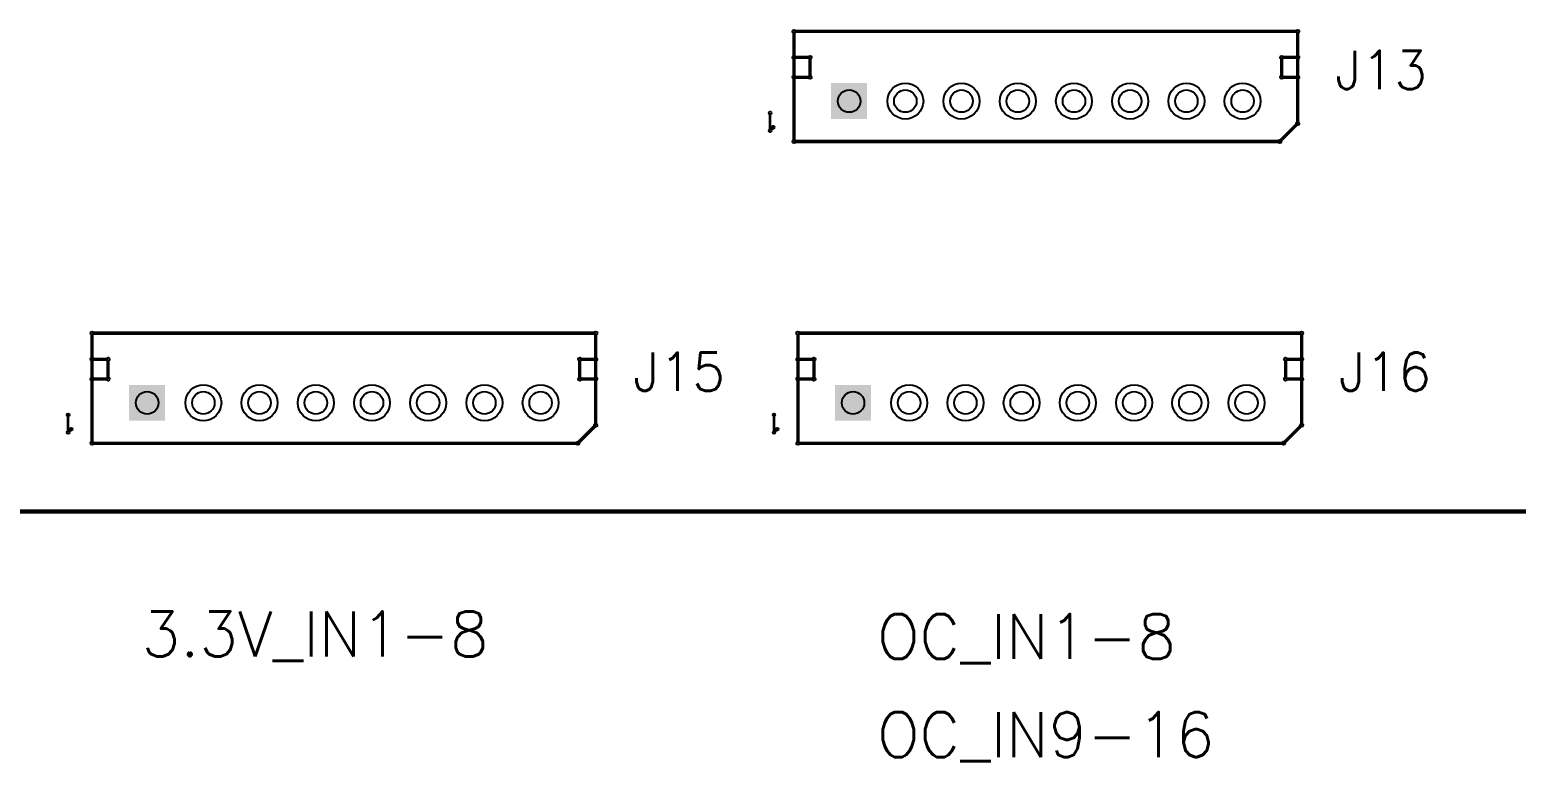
# Model space of a CAD drawing. Header units: millimetres. Extents: x 11 to 248, y 11 to 202.
# Drawn here: x 79.9 to 146, y 14.9 to 47.4 of the extents above; entities that cross this region are included whole.
import ezdxf

# ---------------------------------------------------------------- set-up
doc = ezdxf.new("R2010")
doc.units = ezdxf.units.MM
doc.layers.add('01_ASYC_GBR', color=7, linetype='Continuous')
doc.layers.add('12_DRL_GB', color=13, linetype='Continuous')
doc.styles.get("Standard").update_dxf_attribs({"font": 'txt.shx'})

# ---------------------------------------------------------------- blocks, each defined once
blk = doc.blocks.new('ROUND_38')
blk.add_circle((0, 0), 0.8)
blk = doc.blocks.new('SQUARE_40')
blk.add_solid([(0.8, 0.8), (0.8, -0.8), (-0.8, 0.8), (-0.8, -0.8)])
blk = doc.blocks.new('ROUND_36')
blk.add_circle((0, 0), 0.06)
blk = doc.blocks.new('ROUND_37')
blk.add_circle((0, 0), 0.075)
blk = doc.blocks.new('ROUND_167')
blk.add_circle((0, 0), 0.5)

msp = doc.modelspace()

# ---------------------------------------------------------------- linework, layer by layer
at = {"layer": '01_ASYC_GBR'}
for points, const_width in [([(113.911334, 42.464864), (113.911334, 47.364864)], 0.15), ([(113.911334, 47.364864), (136.311334, 47.364864)], 0.15), ([(136.311334, 47.364864), (136.311334, 43.264864)], 0.15), ([(113.911334, 45.324864), (113.911334, 46.204864)], 0.15), ([(113.911334, 46.204864), (114.621334, 46.204864)], 0.15), ([(114.621334, 46.204864), (114.621334, 45.324864)], 0.15), ([(135.601334, 45.324864), (135.601334, 46.204864)], 0.15), ([(135.601334, 46.204864), (136.311334, 46.204864)], 0.15), ([(136.311334, 46.204864), (136.311334, 45.324864)], 0.15), ([(114.621334, 45.324864), (113.911334, 45.324864)], 0.15), ([(136.311334, 45.324864), (135.601334, 45.324864)], 0.15), ([(112.847694, 42.946114), (112.847694, 43.733614)], 0.12), ([(112.929514, 43.058614), (112.847694, 42.946114)], 0.12), ([(112.984064, 43.096114), (112.929514, 43.058614)], 0.12), ([(136.311334, 43.264864), (135.511334, 42.464864)], 0.15), ([(135.511334, 42.464864), (113.911334, 42.464864)], 0.15), ([(82.690465, 29.035298), (82.690465, 33.935298)], 0.15), ([(82.690465, 33.935298), (105.090465, 33.935298)], 0.15), ([(105.090465, 33.935298), (105.090465, 29.835298)], 0.15), ([(114.083508, 29.035298), (114.083508, 33.935298)], 0.15), ([(114.083508, 33.935298), (136.483508, 33.935298)], 0.15), ([(136.483508, 33.935298), (136.483508, 29.835298)], 0.15), ([(82.690465, 31.895298), (82.690465, 32.775298)], 0.15), ([(82.690465, 32.775298), (83.400465, 32.775298)], 0.15), ([(83.400465, 32.775298), (83.400465, 31.895298)], 0.15), ([(104.380465, 31.895298), (104.380465, 32.775298)], 0.15), ([(104.380465, 32.775298), (105.090465, 32.775298)], 0.15), ([(105.090465, 32.775298), (105.090465, 31.895298)], 0.15), ([(114.083508, 31.895298), (114.083508, 32.775298)], 0.15), ([(114.083508, 32.775298), (114.793508, 32.775298)], 0.15), ([(114.793508, 32.775298), (114.793508, 31.895298)], 0.15), ([(135.773508, 31.895298), (135.773508, 32.775298)], 0.15), ([(135.773508, 32.775298), (136.483508, 32.775298)], 0.15), ([(136.483508, 32.775298), (136.483508, 31.895298)], 0.15), ([(83.400465, 31.895298), (82.690465, 31.895298)], 0.15), ([(105.090465, 31.895298), (104.380465, 31.895298)], 0.15), ([(114.793508, 31.895298), (114.083508, 31.895298)], 0.15), ([(136.483508, 31.895298), (135.773508, 31.895298)], 0.15), ([(81.626825, 29.516548), (81.626825, 30.304048)], 0.12), ([(105.090465, 29.835298), (104.290465, 29.035298)], 0.15), ([(113.019868, 29.516548), (113.019868, 30.304048)], 0.12), ([(136.483508, 29.835298), (135.683508, 29.035298)], 0.15), ([(81.708645, 29.629048), (81.626825, 29.516548)], 0.12), ([(81.763195, 29.666548), (81.708645, 29.629048)], 0.12), ([(104.290465, 29.035298), (82.690465, 29.035298)], 0.15), ([(113.101688, 29.629048), (113.019868, 29.516548)], 0.12), ([(113.156238, 29.666548), (113.101688, 29.629048)], 0.12), ([(135.683508, 29.035298), (114.083508, 29.035298)], 0.15), ([(37.565888, 25.998543), (225.565847, 25.998543)], 0.2)]:
    msp.add_lwpolyline(points, dxfattribs=dict(at, const_width=const_width))

# ---------------------------------------------------------------- block references
at = {"layer": '01_ASYC_GBR', "rotation": 180}
for name, p in [('ROUND_37', (113.911334, 47.364864)), ('ROUND_37', (136.311334, 47.364864)), ('ROUND_37', (113.911334, 46.204864)), ('ROUND_37', (114.621334, 46.204864)), ('ROUND_37', (135.601334, 46.204864)), ('ROUND_37', (136.311334, 46.204864)), ('ROUND_37', (113.911334, 45.324864)), ('ROUND_37', (114.621334, 45.324864)), ('ROUND_37', (114.621334, 45.324864)), ('SQUARE_40', (116.361334, 44.264864)), ('ROUND_38', (118.861334, 44.264864)), ('ROUND_38', (121.361334, 44.264864)), ('ROUND_38', (123.861334, 44.264864)), ('ROUND_38', (126.361334, 44.264864)), ('ROUND_38', (128.861334, 44.264864)), ('ROUND_38', (131.361334, 44.264864)), ('ROUND_38', (133.861334, 44.264864)), ('ROUND_37', (135.601334, 45.324864)), ('ROUND_37', (136.311334, 45.324864)), ('ROUND_37', (136.311334, 45.324864)), ('ROUND_36', (112.847694, 43.733614)), ('ROUND_36', (112.847694, 42.946114)), ('ROUND_36', (112.929514, 43.058614)), ('ROUND_36', (112.984064, 43.096114)), ('ROUND_37', (136.311334, 43.264864)), ('ROUND_37', (136.311334, 43.264864)), ('ROUND_37', (113.911334, 42.464864)), ('ROUND_37', (135.511334, 42.464864)), ('ROUND_37', (82.690465, 33.935298)), ('ROUND_37', (105.090465, 33.935298)), ('ROUND_37', (114.083508, 33.935298)), ('ROUND_37', (136.483508, 33.935298)), ('ROUND_37', (82.690465, 32.775298)), ('ROUND_37', (83.400465, 32.775298)), ('ROUND_37', (104.380465, 32.775298)), ('ROUND_37', (105.090465, 32.775298)), ('ROUND_37', (114.083508, 32.775298)), ('ROUND_37', (114.793508, 32.775298)), ('ROUND_37', (135.773508, 32.775298)), ('ROUND_37', (136.483508, 32.775298)), ('ROUND_37', (82.690465, 31.895298)), ('ROUND_37', (83.400465, 31.895298)), ('ROUND_37', (83.400465, 31.895298)), ('ROUND_37', (104.380465, 31.895298)), ('ROUND_37', (105.090465, 31.895298)), ('ROUND_37', (105.090465, 31.895298)), ('ROUND_37', (114.083508, 31.895298)), ('ROUND_37', (114.793508, 31.895298)), ('ROUND_37', (114.793508, 31.895298)), ('ROUND_37', (135.773508, 31.895298)), ('ROUND_37', (136.483508, 31.895298)), ('ROUND_37', (136.483508, 31.895298)), ('SQUARE_40', (85.140465, 30.835298)), ('ROUND_38', (87.640465, 30.835298)), ('ROUND_38', (90.140465, 30.835298)), ('ROUND_38', (92.640465, 30.835298)), ('ROUND_38', (95.140465, 30.835298)), ('ROUND_38', (97.640465, 30.835298)), ('ROUND_38', (100.140465, 30.835298)), ('ROUND_38', (102.640465, 30.835298)), ('SQUARE_40', (116.533508, 30.835298)), ('ROUND_38', (119.033508, 30.835298)), ('ROUND_38', (121.533508, 30.835298)), ('ROUND_38', (124.033508, 30.835298)), ('ROUND_38', (126.533508, 30.835298)), ('ROUND_38', (129.033508, 30.835298)), ('ROUND_38', (131.533508, 30.835298)), ('ROUND_38', (134.033508, 30.835298)), ('ROUND_36', (81.626825, 30.304048)), ('ROUND_37', (105.090465, 29.835298)), ('ROUND_37', (105.090465, 29.835298)), ('ROUND_36', (113.019868, 30.304048)), ('ROUND_37', (136.483508, 29.835298)), ('ROUND_37', (136.483508, 29.835298)), ('ROUND_36', (81.626825, 29.516548)), ('ROUND_36', (81.708645, 29.629048)), ('ROUND_36', (81.763195, 29.666548)), ('ROUND_37', (82.690465, 29.035298)), ('ROUND_37', (104.290465, 29.035298)), ('ROUND_36', (113.019868, 29.516548)), ('ROUND_36', (113.101688, 29.629048)), ('ROUND_36', (113.156238, 29.666548)), ('ROUND_37', (114.083508, 29.035298)), ('ROUND_37', (135.683508, 29.035298))]:
    msp.add_blockref(name, p, dxfattribs=at)
at = {"layer": '12_DRL_GB', "rotation": 180}
for p in [(116.361674, 44.264084), (118.861034, 44.264084), (121.360394, 44.264084), (123.862294, 44.264084), (126.361654, 44.264084), (128.861014, 44.264084), (131.360374, 44.264084), (133.862274, 44.264084), (85.140805, 30.834518), (87.640165, 30.834518), (90.139525, 30.834518), (92.641425, 30.834518), (95.140785, 30.834518), (97.640145, 30.834518), (100.139505, 30.834518), (102.641405, 30.834518), (116.533848, 30.834518), (119.033208, 30.834518), (121.532568, 30.834518), (124.034468, 30.834518), (126.533828, 30.834518), (129.033188, 30.834518), (131.532548, 30.834518), (134.034448, 30.834518)]:
    msp.add_blockref('ROUND_167', p, dxfattribs=at)

# ---------------------------------------------------------------- texts
at = {"lineweight": 30}
for s, p in [('J13', (137.977349, 44.796442)), ('J15', (106.75648, 31.366876)), ('J16', (138.149523, 31.366876))]:
    msp.add_text(s, height=1.705563, dxfattribs=at).set_placement(p)
at = {"lineweight": 15}
for s, p in [('3.3V_IN1-8', (84.893456, 19.549899)), ('OC_IN1-8', (117.606499, 19.435117)), ('OC_IN9-16', (117.606499, 15.073378))]:
    msp.add_text(s, height=2, dxfattribs=at).set_placement(p)

doc.saveas('drawing.dxf')
